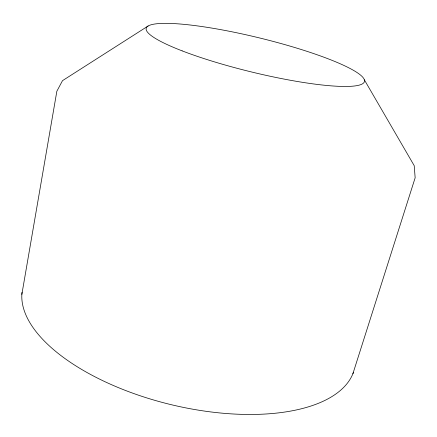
<?xml version="1.0" encoding="UTF-8"?>
<svg xmlns="http://www.w3.org/2000/svg" width="437" height="437" viewBox="0 0 437 437"><rect width="100%" height="100%" fill="white"/><g stroke="black" fill="none" stroke-linecap="round" stroke-linejoin="round"><path stroke-width="0.66" d="M21.85 294.38L56.854 91.224L62.507 80.654L148.116 26.002M352.899 373.717L415.15 177.799L414.221 165.678L364.36 79.829M353.391 372.45A170.725 78.491 13.7 0 1 170.791 404.58A170.725 78.491 13.7 0 1 22.019 292.331M182.142 50.872A112.331 17.48 13.7 0 0 362.109 84.03A112.331 17.48 13.7 0 0 221.679 29.814A112.331 17.48 13.7 0 0 182.142 50.872"/></g></svg>
